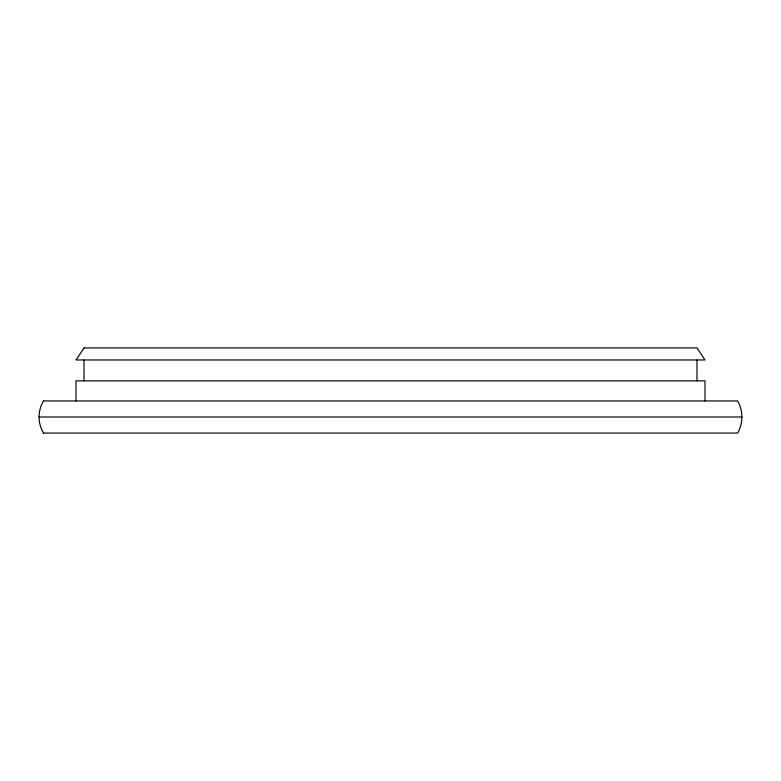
<?xml version="1.0" encoding="UTF-8"?>
<svg xmlns="http://www.w3.org/2000/svg" width="781" height="781" viewBox="0 0 781 781"><rect width="100%" height="100%" fill="white"/><g stroke="black" fill="none" stroke-linecap="round" stroke-linejoin="round"><path stroke-width="1.17" d="M43.59 433.074C37.556 423.536 37.556 410.484 43.59 400.946M43.355 400.946L737.645 400.946C743.307 410.689 743.307 423.331 737.645 433.074L43.355 433.074M39.05 417.005L741.95 417.005M704.999 400.946L704.999 380.864L76.001 380.864L76.001 400.946M696.964 359.973L696.964 380.864M84.036 359.973L84.036 380.864M84.036 347.926L76.001 359.973L704.999 359.973L696.964 347.926L84.036 347.926"/></g></svg>
